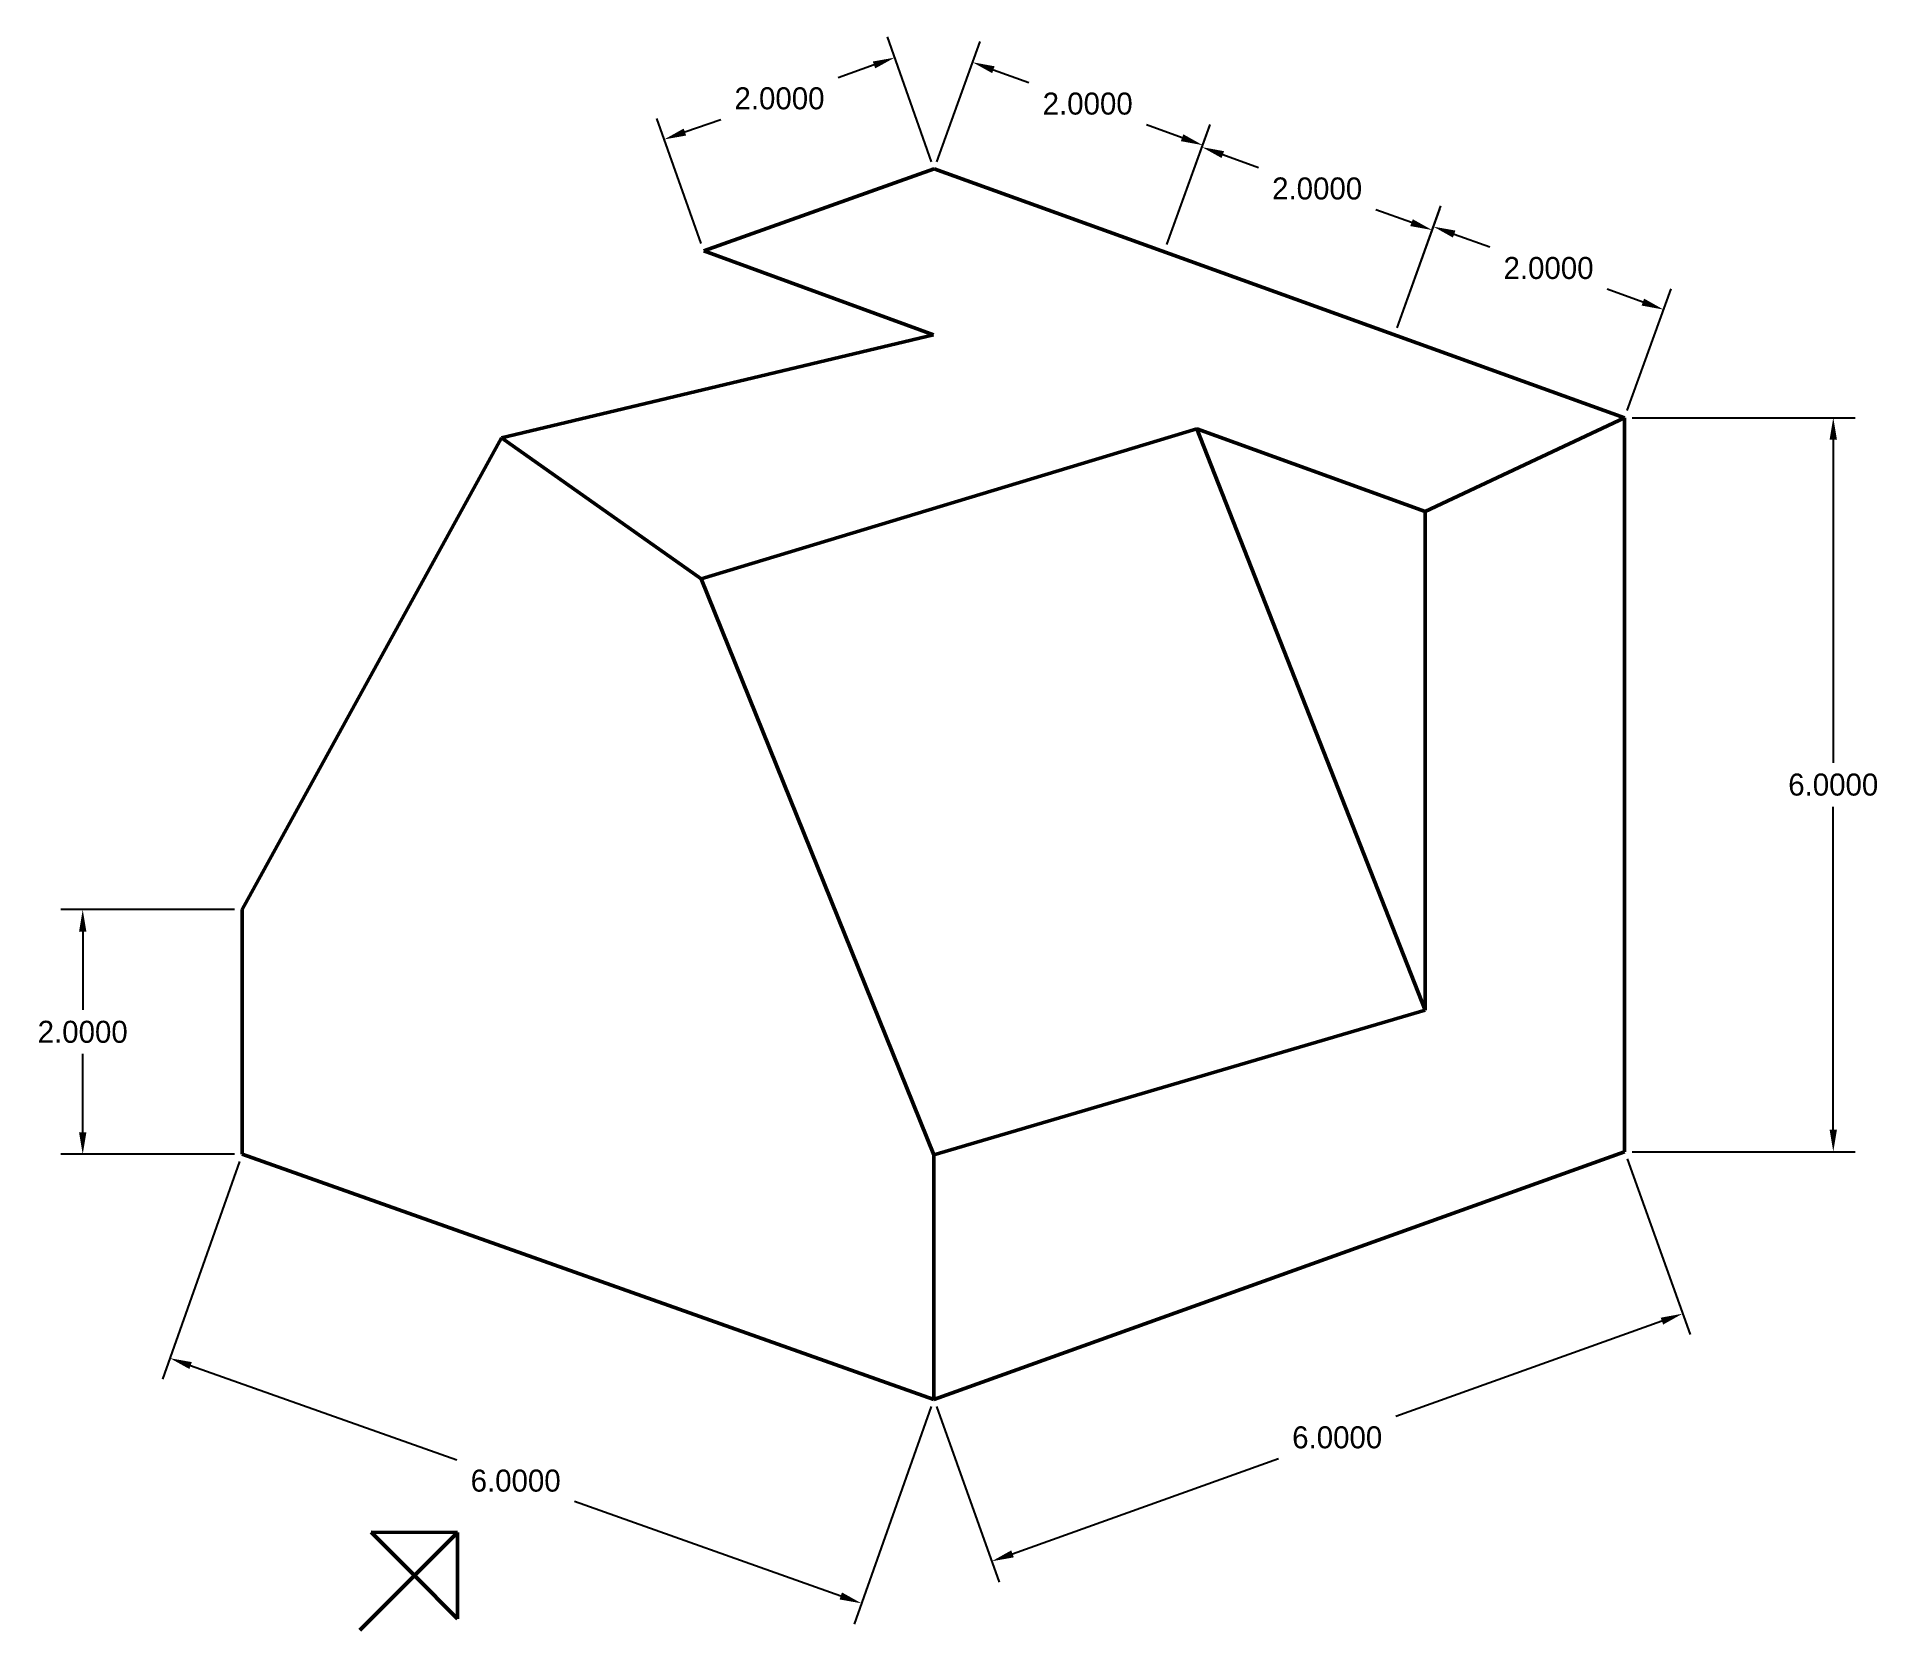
# Model space of a CAD drawing. Header units: inches. Extents: x 32.2 to 47.3, y 15.2 to 28.3.
import ezdxf

# ---------------------------------------------------------------- set-up
doc = ezdxf.new("R2010")
doc.units = ezdxf.units.IN
doc.header["$MEASUREMENT"] = 0
doc.dimstyles.get("Standard").update_dxf_attribs({"dimtxt": 0.18, "dimasz": 0.18, "dimexe": 0.18, "dimexo": 0.0625, "dimgap": 0.09, "dimtad": 0, "dimtih": 1, "dimtoh": 1, "dimdec": 4, "dimzin": 0, "dimdsep": 46, "dimtxsty": 'Standard', "dimcen": 0.09, "dimadec": 0, "dimazin": 0, "dimtfac": 1, "dimtdec": 4, "dimtofl": 0, "dimtmove": 0, "dimatfit": 3, "dimfxl": 1, "dimtolj": 1, "dimtzin": 0, "dimarcsym": 0})

# ---------------------------------------------------------------- blocks, each defined once
blk = doc.blocks.new('*D1')
at = {"color": 0, "lineweight": -2}
for p, q in [((45.272, 25.141), (47.096, 25.141)), ((46.916, 24.961), (46.916, 22.321)), ((46.916, 19.321), (46.916, 21.961)), ((45.272, 19.141), (47.096, 19.141))]:
    blk.add_line(p, q, dxfattribs=at)
at = {"color": 0, "lineweight": 50}
for points in [[(46.886, 24.961), (46.946, 24.961), (46.916, 25.141)], [(46.886, 19.321), (46.946, 19.321), (46.916, 19.141)]]:
    blk.add_solid(points, dxfattribs=at)
at = {"layer": 'Defpoints', "color": 0, "lineweight": 50}
for p in [(45.21, 25.141), (45.21, 19.141), (46.916, 19.141)]:
    blk.add_point(p, dxfattribs=at)
at = {"color": 0, "lineweight": 50, "insert": (46.916, 22.141), "char_height": 0.18, "attachment_point": 5}
blk.add_mtext('\\A1;6.0000', dxfattribs=at)
blk = doc.blocks.new('*D2')
at = {"color": 0, "lineweight": -2}
for p, q in [((45.231, 19.082), (45.745, 17.647)), ((45.515, 17.756), (43.34, 16.977)), ((39.583, 17.057), (40.097, 15.623)), ((40.206, 15.853), (42.38, 16.633))]:
    blk.add_line(p, q, dxfattribs=at)
at = {"color": 0, "lineweight": 50}
for points in [[(45.505, 17.784), (45.525, 17.728), (45.684, 17.817)], [(40.195, 15.882), (40.216, 15.825), (40.036, 15.793)]]:
    blk.add_solid(points, dxfattribs=at)
at = {"layer": 'Defpoints', "color": 0, "lineweight": 50}
for p in [(45.21, 19.141), (39.562, 17.116), (40.036, 15.793)]:
    blk.add_point(p, dxfattribs=at)
at = {"color": 0, "lineweight": 50, "insert": (42.86, 16.805), "char_height": 0.18, "attachment_point": 5}
blk.add_mtext('\\A1;6.0000', dxfattribs=at)
blk = doc.blocks.new('*D3')
at = {"color": 0, "lineweight": -2}
for p, q in [((33.885, 19.061), (33.255, 17.283)), ((33.485, 17.393), (35.663, 16.621)), ((39.541, 17.057), (38.911, 15.28)), ((38.801, 15.509), (36.623, 16.281))]:
    blk.add_line(p, q, dxfattribs=at)
at = {"color": 0, "lineweight": 50}
for points in [[(33.495, 17.421), (33.475, 17.365), (33.316, 17.453)], [(38.811, 15.538), (38.791, 15.481), (38.971, 15.449)]]:
    blk.add_solid(points, dxfattribs=at)
at = {"layer": 'Defpoints', "color": 0, "lineweight": 50}
for p in [(33.906, 19.12), (33.316, 17.453), (39.562, 17.116)]:
    blk.add_point(p, dxfattribs=at)
at = {"color": 0, "lineweight": 50, "insert": (36.143, 16.451), "char_height": 0.18, "attachment_point": 5}
blk.add_mtext('\\A1;6.0000', dxfattribs=at)
blk = doc.blocks.new('*D4')
at = {"color": 0, "lineweight": -2}
for p, q in [((39.544, 27.234), (39.182, 28.255)), ((39.073, 28.025), (38.78, 27.921)), ((37.659, 26.565), (37.297, 27.586)), ((37.527, 27.477), (37.82, 27.58))]:
    blk.add_line(p, q, dxfattribs=at)
at = {"color": 0, "lineweight": 50}
for points in [[(39.063, 28.053), (39.083, 27.997), (39.242, 28.085)], [(37.517, 27.505), (37.537, 27.448), (37.357, 27.416)]]:
    blk.add_solid(points, dxfattribs=at)
at = {"layer": 'Defpoints', "color": 0, "lineweight": 50}
for p in [(39.242, 28.085), (39.565, 27.175), (37.68, 26.506)]:
    blk.add_point(p, dxfattribs=at)
at = {"color": 0, "lineweight": 50, "insert": (38.3, 27.751), "char_height": 0.18, "attachment_point": 5}
blk.add_mtext('\\A1;2.0000', dxfattribs=at)
blk = doc.blocks.new('*D5')
at = {"color": 0, "lineweight": -2}
for p, q in [((43.349, 25.877), (43.708, 26.873)), ((43.816, 26.642), (44.108, 26.537)), ((45.359, 26.086), (45.068, 26.191)), ((45.231, 25.199), (45.59, 26.195))]:
    blk.add_line(p, q, dxfattribs=at)
at = {"color": 0, "lineweight": 50}
for points in [[(43.827, 26.671), (43.806, 26.614), (43.647, 26.703)], [(45.369, 26.115), (45.349, 26.058), (45.529, 26.025)]]:
    blk.add_solid(points, dxfattribs=at)
at = {"layer": 'Defpoints', "color": 0, "lineweight": 50}
for p in [(43.647, 26.703), (43.328, 25.819), (45.21, 25.141)]:
    blk.add_point(p, dxfattribs=at)
at = {"color": 0, "lineweight": 50, "insert": (44.588, 26.364), "char_height": 0.18, "attachment_point": 5}
blk.add_mtext('\\A1;2.0000', dxfattribs=at)
blk = doc.blocks.new('*D6')
at = {"color": 0, "lineweight": -2}
for p, q in [((39.586, 27.234), (39.94, 28.216)), ((40.049, 27.986), (40.34, 27.881)), ((41.592, 27.43), (41.3, 27.535)), ((41.468, 26.556), (41.822, 27.538))]:
    blk.add_line(p, q, dxfattribs=at)
at = {"color": 0, "lineweight": 50}
for points in [[(40.059, 28.014), (40.039, 27.958), (39.879, 28.047)], [(41.602, 27.458), (41.582, 27.402), (41.761, 27.369)]]:
    blk.add_solid(points, dxfattribs=at)
at = {"layer": 'Defpoints', "color": 0, "lineweight": 50}
for p in [(41.761, 27.369), (39.565, 27.175), (41.447, 26.497)]:
    blk.add_point(p, dxfattribs=at)
at = {"color": 0, "lineweight": 50, "insert": (40.82, 27.708), "char_height": 0.18, "attachment_point": 5}
blk.add_mtext('\\A1;2.0000', dxfattribs=at)
blk = doc.blocks.new('*D7')
at = {"color": 0, "lineweight": -2}
for p, q in [((41.468, 26.556), (41.816, 27.523)), ((41.925, 27.292), (42.216, 27.187)), ((43.468, 26.736), (43.176, 26.841)), ((43.349, 25.877), (43.698, 26.845))]:
    blk.add_line(p, q, dxfattribs=at)
at = {"color": 0, "lineweight": 50}
for points in [[(41.935, 27.32), (41.915, 27.264), (41.755, 27.353)], [(43.478, 26.764), (43.457, 26.708), (43.637, 26.675)]]:
    blk.add_solid(points, dxfattribs=at)
at = {"layer": 'Defpoints', "color": 0, "lineweight": 50}
for p in [(43.637, 26.675), (41.447, 26.497), (43.328, 25.819)]:
    blk.add_point(p, dxfattribs=at)
at = {"color": 0, "lineweight": 50, "insert": (42.696, 27.014), "char_height": 0.18, "attachment_point": 5}
blk.add_mtext('\\A1;2.0000', dxfattribs=at)
blk = doc.blocks.new('*D8')
at = {"color": 0, "lineweight": -2}
for p, q in [((33.844, 21.12), (32.423, 21.12)), ((32.603, 20.94), (32.603, 20.3)), ((32.603, 19.3), (32.603, 19.94)), ((33.844, 19.12), (32.423, 19.12))]:
    blk.add_line(p, q, dxfattribs=at)
at = {"color": 0, "lineweight": 50}
for points in [[(32.573, 20.94), (32.633, 20.94), (32.603, 21.12)], [(32.573, 19.3), (32.633, 19.3), (32.603, 19.12)]]:
    blk.add_solid(points, dxfattribs=at)
at = {"layer": 'Defpoints', "color": 0, "lineweight": 50}
for p in [(32.603, 21.12), (33.906, 21.12), (33.906, 19.12)]:
    blk.add_point(p, dxfattribs=at)
at = {"color": 0, "lineweight": 50, "insert": (32.603, 20.12), "char_height": 0.18, "attachment_point": 5}
blk.add_mtext('\\A1;2.0000', dxfattribs=at)

msp = doc.modelspace()

# ---------------------------------------------------------------- linework, layer by layer
at = {"color": 0, "lineweight": 50}
for p, q in [((39.56512, 27.17474), (37.68018, 26.50616)), ((45.20982, 25.14068), (39.56512, 27.17474)), ((37.68018, 26.50616), (39.55866, 25.81964)), ((39.55866, 25.81964), (36.0269, 24.97749)), ((37.66091, 23.82424), (41.71116, 25.04926)), ((41.71116, 25.04926), (43.57959, 20.29928)), ((41.71116, 25.04926), (43.57959, 24.37396)), ((43.57959, 24.37396), (45.20982, 25.14068)), ((45.20982, 19.14068), (45.20982, 25.14068)), ((36.0269, 24.97749), (33.90609, 21.12001)), ((37.66091, 23.82424), (36.0269, 24.97749)), ((43.57959, 20.29928), (43.57959, 24.37396)), ((37.66091, 23.82424), (39.56164, 19.11632)), ((33.90609, 19.12001), (33.90609, 21.12001)), ((43.57959, 20.29928), (39.56164, 19.11632)), ((39.56164, 17.11632), (45.20982, 19.14068)), ((39.56164, 17.11632), (33.90609, 19.12001)), ((39.56164, 17.11632), (39.56164, 19.11632)), ((35.31482, 15.67601), (34.96148, 16.02977)), ((34.96148, 16.02977), (35.66816, 16.02893)), ((35.66816, 16.02893), (35.31482, 15.67601)), ((35.66816, 15.32224), (35.66816, 16.02893)), ((35.31482, 15.67601), (34.86822, 15.22994)), ((35.31482, 15.67601), (35.66816, 15.32224))]:
    msp.add_line(p, q, dxfattribs=at)

# ---------------------------------------------------------------- dimensions: what is measured, and where the dimension line sits
for p1, p2, distance, picture, middle in [((37.68018, 26.50616), (39.56512, 27.17474), 0.96587, '*D4', (38.29977, 27.75075)), ((39.56512, 27.17474), (41.44669, 26.49672), 0.9272, '*D6', (40.82023, 27.70802)), ((41.44669, 26.49672), (43.32825, 25.8187), 0.91047, '*D7', (42.69613, 27.01426)), ((45.20982, 25.14068), (43.32825, 25.8187), -0.94047, '*D5', (44.58786, 26.36447)), ((45.20982, 25.14068), (45.20982, 19.14068), 1.7065, '*D1', (46.91632, 22.14068)), ((33.90609, 19.12001), (33.90609, 21.12001), 1.30318, '*D8', (32.60291, 20.12001)), ((45.20982, 19.14068), (39.56164, 17.11632), 1.40621, '*D2', (42.86017, 16.80474)), ((39.56164, 17.11632), (33.90609, 19.12001), 1.76848, '*D3', (36.14328, 16.45121))]:
    dim = msp.add_aligned_dim(p1=p1, p2=p2, distance=distance, dimstyle='Standard', dxfattribs=at)
    dim.commit()
    dim.dimension.update_dxf_attribs({"geometry": picture, "text_midpoint": middle})

doc.saveas('drawing.dxf')
